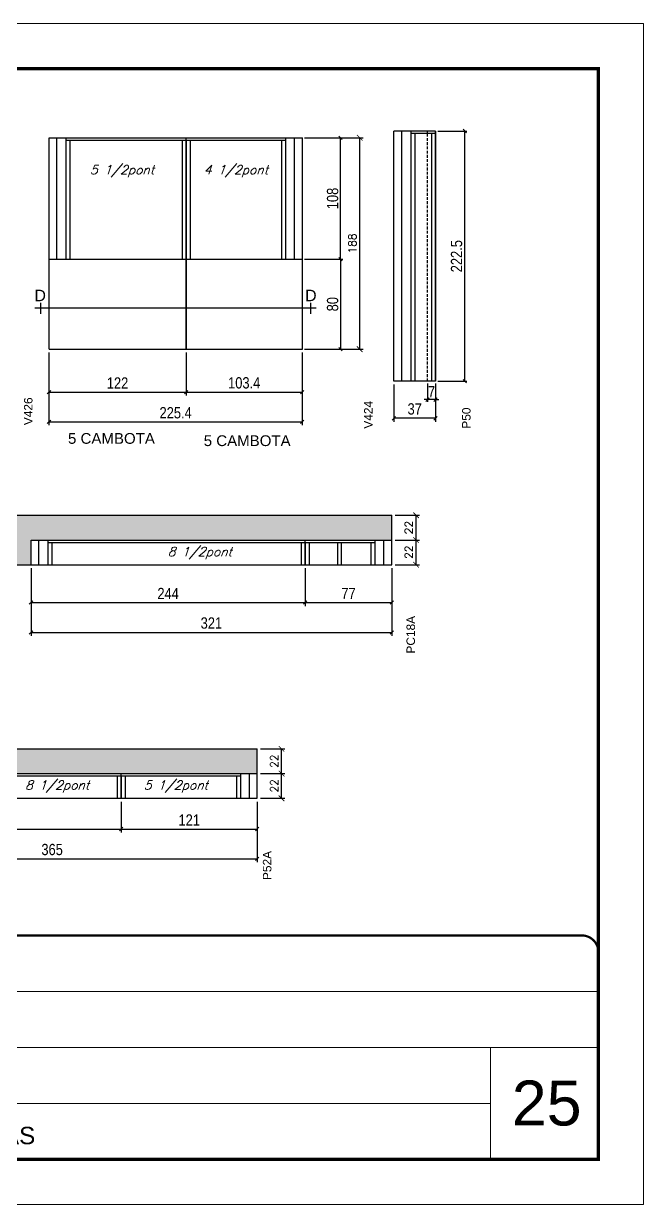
# Model space of a CAD drawing. Extents: x -3394 to 16474, y -5031 to 14397.
# Drawn here: x 5206 to 5757, y 6455 to 7505 of the extents above; entities that cross this region are included whole.
import ezdxf
from ezdxf.enums import TextEntityAlignment as Align

# ---------------------------------------------------------------- set-up
doc = ezdxf.new("R2010")
doc.units = 0
for name, pattern in [('CONTINUO', [0]), ('DASHED', [0.75, 0.5, -0.25]), ('HIDDEN', [0.375, 0.25, -0.125])]:
    doc.linetypes.add(name, pattern=pattern)
doc.layers.get('0').update_dxf_attribs({"linetype": 'CONTINUOUS'})
doc.layers.get('Defpoints').update_dxf_attribs({"linetype": 'CONTINUOUS'})
for name, color, linetype, lineweight in [('CARIMBO', 255, 'CONTINUOUS', 9), ('Folhas', 255, 'CONTINUOUS', 9), ('SARRAFO DE PRESSAO', 251, 'DASHED', 9)]:
    doc.layers.add(name, color=color, linetype=linetype, lineweight=lineweight)
for name, color, linetype in [('COTA', 241, 'CONTINUOUS'), ('detalhes', 4, 'CONTINUOUS'), ('NOMENCLATURA', 7, 'CONTINUOUS'), ('Painéis', 200, 'CONTINUOUS'), ('SARR_2.2x7', 40, 'CONTINUOUS'), ('SARR_3.5x7', 81, 'CONTINUOUS'), ('texto', 7, 'CONTINUOUS')]:
    doc.layers.add(name, color=color, linetype=linetype)
doc.styles.add('ARIAL', font='arial.ttf')
doc.styles.add('COTA TECNICA', font='techl___.ttf', dxfattribs={"height": 10})
doc.styles.add('ROMANS', font='romans.shx')
doc.dimstyles.new('Cota Paínel', dxfattribs={"dimtxt": 7, "dimasz": 5, "dimexe": 3, "dimexo": 3, "dimgap": 3, "dimtad": 1, "dimdec": 1, "dimzin": 12, "dimdsep": 46, "dimtxsty": 'ROMANS', "dimblk": 'ARCHTICK', "dimcen": 0, "dimclrd": 4, "dimclre": 4, "dimclrt": 1, "dimadec": 1, "dimazin": 3, "dimtfac": 1, "dimtdec": 1, "dimtmove": 0, "dimatfit": 3, "dimldrblk": 'OBLIQUE', "dimfxl": 1, "dimtolj": 1, "dimtzin": 12, "dimarcsym": 0})
doc.dimstyles.new('PAINEL', dxfattribs={"dimtxt": 10, "dimasz": 3, "dimexe": 3, "dimexo": 3, "dimgap": 3, "dimtad": 1, "dimdec": 1, "dimzin": 12, "dimdsep": 46, "dimtxsty": 'COTA TECNICA', "dimblk1": 'OBLIQUE', "dimblk2": 'OBLIQUE', "dimsah": 1, "dimcen": 0.9, "dimclrd": 4, "dimclre": 4, "dimclrt": 240, "dimadec": 1, "dimazin": 3, "dimtfac": 1, "dimtdec": 1, "dimtmove": 0, "dimatfit": 3, "dimfxl": 1, "dimtolj": 1, "dimtzin": 12, "dimarcsym": 0})
pattern_1 = [(50, (-4755, -1148.575), (9.1092334, -0.7969543), [0.9525, -10.4775]), (355, (-4755, -1148.575), (-1.762171, 9.552842), [0.762, -8.382029]), (100.451445, (-4754.241, -1148.6415), (7.3470624, 8.7558876), [0.8095004, -8.904512]), (46.1842, (-4755, -1146.035), (13.553952, -2.102116), [1.42875, -15.71625]), (96.63556, (-4753.87, -1146.21), (11.870207, 12.371306), [1.214251, -13.35678]), (351.18415, (-4755, -1146.035), (11.870207, 12.371306), [1.142998, -12.572987]), (21, (-4753.73, -1146.67), (7.5807196, -5.11326), [0.9525, -10.4775]), (326, (-4753.73, -1146.67), (3.0901014, 9.209398), [0.762, -8.382]), (71.451445, (-4753.098, -1147.096), (10.670821, 4.0961384), [0.8095004, -8.904497]), (37.5, (-4755, -1148.575), (0.1544302, 4.22775194), [0, -8.2804, 0, -8.509, 0, -8.41375]), (7.5, (-4755, -1148.575), (3.3409831, 5.0090287), [0, -4.8514, 0, -8.0899, 0, -3.20675]), (327.5, (-4757.832, -1148.575), (6.7795298, -0.2864372), [0, -3.175, 0, -9.906, 0, -13.1445]), (317.5, (-4759.102, -1148.575), (7.406459, 1.2713246), [0, -4.1275, 0, -6.5786, 0, -9.3345])]

# ---------------------------------------------------------------- blocks, each defined once
blk = doc.blocks.new('9999999999')
at = {"color": 30, "linetype": 'CONTINUO'}
for p, q in [((98564.6, 34379.6), (99584, 34379.6)), ((98564.6, 34329.8), (99488, 34329.8)), ((99584, 34329.8), (99488, 34329.8)), ((99488, 34329.8), (99488, 34230.2)), ((98564.6, 34280), (99488, 34280))]:
    blk.add_line(p, q, dxfattribs=at)
at = {"color": 30, "linetype": 'CONTINUO', "const_width": 2}
blk.add_lwpolyline([(99584, 34230.2), (99584, 34414.4, 0.414214), (99569, 34429.4), (98229, 34429.4, 0.414214), (98214, 34414.4), (98214, 34245.2, 0.414214), (98229, 34230.2), (99584, 34230.2)], format="xyb", dxfattribs=at)
at = {"layer": 'Folhas'}
blk.add_lwpolyline([(98139, 34190.2), (99624, 34190.2), (99624, 35240.2), (98139, 35240.2)], close=True, dxfattribs=at)
at = {"layer": 'Folhas', "color": 30, "const_width": 3}
blk.add_lwpolyline([(98214, 34230.2), (99584, 34230.2), (99584, 35200.2), (98214, 35200.2)], close=True, dxfattribs=at)
at = {"color": 7, "linetype": 'Continuous', "ltscale": 5, "style": 'ARIAL'}
blk.add_text('PAINÉIS DE LAT. VIGAS', height=15.483, dxfattribs=at).set_placement((98837.7, 34243.7))
blk = doc.blocks.new('_Oblique')
at = {"color": 0, "linetype": 'ByBlock', "lineweight": -2}
blk.add_line((-0.5, -0.5), (0.5, 0.5), dxfattribs=at)
blk = doc.blocks.new('*D1702')
at = {"layer": 'COTA', "color": 4, "linetype": 'ByBlock', "lineweight": -2, "transparency": 16777216}
for p, q in [((5228.3, 7212.6), (5228.3, 7174.4)), ((5350.3, 7212.6), (5350.3, 7174.4)), ((5228.3, 7177.4), (5350.3, 7177.4))]:
    blk.add_line(p, q, dxfattribs=at)
at = {"layer": 'Defpoints', "color": 0, "linetype": 'ByBlock', "transparency": 16777216}
for p in [(5228.3, 7215.6), (5350.3, 7215.6), (5350.3, 7177.4)]:
    blk.add_point(p, dxfattribs=at)
at = {"layer": 'COTA', "color": 4, "linetype": 'ByBlock', "lineweight": -2, "transparency": 16777216, "xscale": 3, "yscale": 3, "zscale": 3, "rotation": 180}
blk.add_blockref('_Oblique', (5228.3, 7177.4), dxfattribs=at)
at = {"layer": 'COTA', "color": 4, "linetype": 'ByBlock', "lineweight": -2, "transparency": 16777216, "xscale": 3, "yscale": 3, "zscale": 3}
blk.add_blockref('_Oblique', (5350.3, 7177.4), dxfattribs=at)
at = {"layer": 'COTA', "color": 240, "linetype": 'ByBlock', "transparency": 16777216, "insert": (5289.3, 7185.5), "char_height": 10, "attachment_point": 5, "style": 'COTA TECNICA'}
blk.add_mtext('\\A1;122', dxfattribs=at)
blk = doc.blocks.new('*D1703')
at = {"layer": 'COTA', "color": 4, "linetype": 'ByBlock', "lineweight": -2, "transparency": 16777216}
for p, q in [((5350.3, 7212.6), (5350.3, 7174.4)), ((5453.7, 7212.6), (5453.7, 7174.4)), ((5350.3, 7177.4), (5453.7, 7177.4))]:
    blk.add_line(p, q, dxfattribs=at)
at = {"layer": 'Defpoints', "color": 0, "linetype": 'ByBlock', "transparency": 16777216}
for p in [(5350.3, 7215.6), (5453.7, 7215.6), (5453.7, 7177.4)]:
    blk.add_point(p, dxfattribs=at)
at = {"layer": 'COTA', "color": 4, "linetype": 'ByBlock', "lineweight": -2, "transparency": 16777216, "xscale": 3, "yscale": 3, "zscale": 3, "rotation": 180}
blk.add_blockref('_Oblique', (5350.3, 7177.4), dxfattribs=at)
at = {"layer": 'COTA', "color": 4, "linetype": 'ByBlock', "lineweight": -2, "transparency": 16777216, "xscale": 3, "yscale": 3, "zscale": 3}
blk.add_blockref('_Oblique', (5453.7, 7177.4), dxfattribs=at)
at = {"layer": 'COTA', "color": 240, "linetype": 'ByBlock', "transparency": 16777216, "insert": (5402, 7185.6), "char_height": 10, "attachment_point": 5, "style": 'COTA TECNICA'}
blk.add_mtext('\\A1;103.4', dxfattribs=at)
blk = doc.blocks.new('*D1720')
at = {"layer": 'COTA', "color": 4, "linetype": 'ByBlock', "lineweight": -2, "transparency": 16777216}
for p, q in [((5228.3, 7212.6), (5228.3, 7147.9)), ((5453.7, 7212.6), (5453.7, 7147.9)), ((5228.3, 7150.9), (5453.7, 7150.9))]:
    blk.add_line(p, q, dxfattribs=at)
at = {"layer": 'Defpoints', "color": 0, "linetype": 'ByBlock', "transparency": 16777216}
for p in [(5228.3, 7215.6), (5453.7, 7215.6), (5453.7, 7150.9)]:
    blk.add_point(p, dxfattribs=at)
at = {"layer": 'COTA', "color": 4, "linetype": 'ByBlock', "lineweight": -2, "transparency": 16777216, "xscale": 3, "yscale": 3, "zscale": 3, "rotation": 180}
blk.add_blockref('_Oblique', (5228.3, 7150.9), dxfattribs=at)
at = {"layer": 'COTA', "color": 4, "linetype": 'ByBlock', "lineweight": -2, "transparency": 16777216, "xscale": 3, "yscale": 3, "zscale": 3}
blk.add_blockref('_Oblique', (5453.7, 7150.9), dxfattribs=at)
at = {"layer": 'COTA', "color": 240, "linetype": 'ByBlock', "transparency": 16777216, "insert": (5341, 7159), "char_height": 10, "attachment_point": 5, "style": 'COTA TECNICA'}
blk.add_mtext('\\A1;225.4', dxfattribs=at)
blk = doc.blocks.new('_ArchTick')
at = {"color": 0, "linetype": 'ByBlock', "const_width": 0.15}
blk.add_lwpolyline([(-0.5, -0.5), (0.5, 0.5)], dxfattribs=at)
blk = doc.blocks.new('*D1704')
at = {"layer": 'COTA', "color": 4, "lineweight": -2, "transparency": 16777216}
for p, q in [((5456.7, 7403.6), (5507.8, 7403.6)), ((5504.8, 7215.6), (5504.8, 7403.6)), ((5456.7, 7215.6), (5507.8, 7215.6))]:
    blk.add_line(p, q, dxfattribs=at)
at = {"layer": 'Defpoints', "color": 0, "transparency": 16777216}
for p in [(5453.7, 7403.6), (5504.8, 7403.6), (5453.7, 7215.6)]:
    blk.add_point(p, dxfattribs=at)
at = {"layer": 'COTA', "color": 4, "lineweight": -2, "transparency": 16777216, "xscale": 5, "yscale": 5, "zscale": 5}
for p, rotation in [((5504.8, 7403.6), 90), ((5504.8, 7215.6), 270)]:
    blk.add_blockref('_ArchTick', p, dxfattribs=dict(at, rotation=rotation))
at = {"layer": 'COTA', "color": 1, "transparency": 16777216, "insert": (5498.3, 7309.6), "char_height": 7, "attachment_point": 5, "rotation": 90, "style": 'ROMANS'}
blk.add_mtext('\\A1;188', dxfattribs=at)
blk = doc.blocks.new('*D1705')
at = {"layer": 'COTA', "color": 4, "linetype": 'Continuous', "lineweight": -2, "transparency": 16777216}
for p, q in [((5455.7, 7403.6), (5489.8, 7403.6)), ((5487.8, 7295.6), (5487.8, 7403.6)), ((5455.7, 7295.6), (5489.8, 7295.6))]:
    blk.add_line(p, q, dxfattribs=at)
at = {"layer": 'Defpoints', "color": 0, "linetype": 'Continuous', "transparency": 16777216}
for p in [(5453.7, 7403.6), (5487.8, 7403.6), (5453.7, 7295.6)]:
    blk.add_point(p, dxfattribs=at)
at = {"layer": 'COTA', "color": 4, "linetype": 'Continuous', "lineweight": -2, "transparency": 16777216, "xscale": 3, "yscale": 3, "zscale": 3}
for p, rotation in [((5487.8, 7403.6), 90), ((5487.8, 7295.6), 270)]:
    blk.add_blockref('_Oblique', p, dxfattribs=dict(at, rotation=rotation))
at = {"layer": 'COTA', "color": 240, "linetype": 'Continuous', "transparency": 16777216, "insert": (5480.7, 7349.6), "char_height": 10, "attachment_point": 5, "rotation": 90, "style": 'COTA TECNICA'}
blk.add_mtext('\\A1;108', dxfattribs=at)
blk = doc.blocks.new('*D1706')
at = {"layer": 'COTA', "color": 4, "linetype": 'Continuous', "lineweight": -2, "transparency": 16777216}
for p, q in [((5455.7, 7295.6), (5489.8, 7295.6)), ((5487.8, 7295.6), (5487.8, 7215.6)), ((5455.7, 7215.6), (5489.8, 7215.6))]:
    blk.add_line(p, q, dxfattribs=at)
at = {"layer": 'Defpoints', "color": 0, "linetype": 'Continuous', "transparency": 16777216}
for p in [(5453.7, 7295.6), (5453.7, 7215.6), (5487.8, 7215.6)]:
    blk.add_point(p, dxfattribs=at)
at = {"layer": 'COTA', "color": 4, "linetype": 'Continuous', "lineweight": -2, "transparency": 16777216, "xscale": 3, "yscale": 3, "zscale": 3}
for p, rotation in [((5487.8, 7295.6), 90), ((5487.8, 7215.6), 270)]:
    blk.add_blockref('_Oblique', p, dxfattribs=dict(at, rotation=rotation))
at = {"layer": 'COTA', "color": 240, "linetype": 'Continuous', "transparency": 16777216, "insert": (5480.7, 7255.6), "char_height": 10, "attachment_point": 5, "rotation": 90, "style": 'COTA TECNICA'}
blk.add_mtext('\\A1;80', dxfattribs=at)
blk = doc.blocks.new('*D1721')
at = {"layer": 'COTA', "color": 4, "linetype": 'ByBlock', "lineweight": -2, "transparency": 16777216}
for p, q in [((5535.2, 7184.1), (5535.2, 7151.1)), ((5572.2, 7184.1), (5572.2, 7151.1)), ((5572.2, 7154.1), (5535.2, 7154.1))]:
    blk.add_line(p, q, dxfattribs=at)
at = {"layer": 'Defpoints', "color": 0, "linetype": 'ByBlock', "transparency": 16777216}
for p in [(5535.2, 7187.1), (5572.2, 7187.1), (5535.2, 7154.1)]:
    blk.add_point(p, dxfattribs=at)
at = {"layer": 'COTA', "color": 4, "linetype": 'ByBlock', "lineweight": -2, "transparency": 16777216, "xscale": 3, "yscale": 3, "zscale": 3, "rotation": 180}
blk.add_blockref('_Oblique', (5535.2, 7154.1), dxfattribs=at)
at = {"layer": 'COTA', "color": 4, "linetype": 'ByBlock', "lineweight": -2, "transparency": 16777216, "xscale": 3, "yscale": 3, "zscale": 3}
blk.add_blockref('_Oblique', (5572.2, 7154.1), dxfattribs=at)
at = {"layer": 'COTA', "color": 240, "linetype": 'ByBlock', "transparency": 16777216, "insert": (5553.7, 7162.4), "char_height": 10, "attachment_point": 5, "style": 'COTA TECNICA'}
blk.add_mtext('\\A1;37', dxfattribs=at)
blk = doc.blocks.new('*D1707')
at = {"layer": 'COTA', "color": 4, "linetype": 'Continuous', "lineweight": -2, "transparency": 16777216}
for p, q in [((5574.2, 7409.6), (5600.2, 7409.6)), ((5598.2, 7187.1), (5598.2, 7409.6)), ((5574.2, 7187.1), (5600.2, 7187.1))]:
    blk.add_line(p, q, dxfattribs=at)
at = {"layer": 'Defpoints', "color": 0, "linetype": 'Continuous', "transparency": 16777216}
for p in [(5572.2, 7409.6), (5598.2, 7409.6), (5572.2, 7187.1)]:
    blk.add_point(p, dxfattribs=at)
at = {"layer": 'COTA', "color": 4, "linetype": 'Continuous', "lineweight": -2, "transparency": 16777216, "xscale": 3, "yscale": 3, "zscale": 3}
for p, rotation in [((5598.2, 7409.6), 90), ((5598.2, 7187.1), 270)]:
    blk.add_blockref('_Oblique', p, dxfattribs=dict(at, rotation=rotation))
at = {"layer": 'COTA', "color": 240, "linetype": 'Continuous', "transparency": 16777216, "insert": (5591, 7298.3), "char_height": 10, "attachment_point": 5, "rotation": 90, "style": 'COTA TECNICA'}
blk.add_mtext('\\A1;222.5', dxfattribs=at)
blk = doc.blocks.new('*D1708')
at = {"layer": 'COTA', "color": 4, "linetype": 'Continuous', "lineweight": -2, "transparency": 16777216}
for p, q in [((5565.2, 7185.1), (5565.2, 7168.7)), ((5572.2, 7185.1), (5572.2, 7168.7)), ((5565.2, 7170.7), (5562.2, 7170.7)), ((5572.2, 7170.7), (5565.2, 7170.7)), ((5572.2, 7170.7), (5575.2, 7170.7))]:
    blk.add_line(p, q, dxfattribs=at)
at = {"layer": 'Defpoints', "color": 0, "linetype": 'Continuous', "transparency": 16777216}
for p in [(5565.2, 7187.1), (5572.2, 7187.1), (5565.2, 7170.7)]:
    blk.add_point(p, dxfattribs=at)
at = {"layer": 'COTA', "color": 4, "linetype": 'Continuous', "lineweight": -2, "transparency": 16777216, "xscale": 3, "yscale": 3, "zscale": 3}
blk.add_blockref('_Oblique', (5565.2, 7170.7), dxfattribs=at)
at = {"layer": 'COTA', "color": 4, "linetype": 'Continuous', "lineweight": -2, "transparency": 16777216, "xscale": 3, "yscale": 3, "zscale": 3, "rotation": 180}
blk.add_blockref('_Oblique', (5572.2, 7170.7), dxfattribs=at)
at = {"layer": 'COTA', "color": 240, "linetype": 'Continuous', "transparency": 16777216, "insert": (5568.7, 7177.8), "char_height": 10, "attachment_point": 5, "style": 'COTA TECNICA'}
blk.add_mtext('\\A1;7', dxfattribs=at)
blk = doc.blocks.new('*D1692')
at = {"layer": 'COTA', "color": 4, "linetype": 'ByBlock', "lineweight": -2, "transparency": 16777216}
for p, q in [((5212.3, 7020.9), (5212.3, 6987.2)), ((5456.3, 7020.9), (5456.3, 6987.2)), ((5212.3, 6990.2), (5456.3, 6990.2))]:
    blk.add_line(p, q, dxfattribs=at)
at = {"layer": 'Defpoints', "color": 0, "linetype": 'ByBlock', "transparency": 16777216}
for p in [(5212.3, 7023.9), (5456.3, 7023.9), (5456.3, 6990.2)]:
    blk.add_point(p, dxfattribs=at)
at = {"layer": 'COTA', "color": 4, "linetype": 'ByBlock', "lineweight": -2, "transparency": 16777216, "xscale": 3, "yscale": 3, "zscale": 3, "rotation": 180}
blk.add_blockref('_Oblique', (5212.3, 6990.2), dxfattribs=at)
at = {"layer": 'COTA', "color": 4, "linetype": 'ByBlock', "lineweight": -2, "transparency": 16777216, "xscale": 3, "yscale": 3, "zscale": 3}
blk.add_blockref('_Oblique', (5456.3, 6990.2), dxfattribs=at)
at = {"layer": 'COTA', "color": 240, "linetype": 'ByBlock', "transparency": 16777216, "insert": (5334.3, 6998.3), "char_height": 10, "attachment_point": 5, "style": 'COTA TECNICA'}
blk.add_mtext('\\A1;244', dxfattribs=at)
blk = doc.blocks.new('*D1693')
at = {"layer": 'COTA', "color": 4, "linetype": 'ByBlock', "lineweight": -2, "transparency": 16777216}
for p, q in [((5456.3, 7020.9), (5456.3, 6987.2)), ((5533.3, 7020.9), (5533.3, 6987.2)), ((5456.3, 6990.2), (5533.3, 6990.2))]:
    blk.add_line(p, q, dxfattribs=at)
at = {"layer": 'Defpoints', "color": 0, "linetype": 'ByBlock', "transparency": 16777216}
for p in [(5456.3, 7023.9), (5533.3, 7023.9), (5533.3, 6990.2)]:
    blk.add_point(p, dxfattribs=at)
at = {"layer": 'COTA', "color": 4, "linetype": 'ByBlock', "lineweight": -2, "transparency": 16777216, "xscale": 3, "yscale": 3, "zscale": 3, "rotation": 180}
blk.add_blockref('_Oblique', (5456.3, 6990.2), dxfattribs=at)
at = {"layer": 'COTA', "color": 4, "linetype": 'ByBlock', "lineweight": -2, "transparency": 16777216, "xscale": 3, "yscale": 3, "zscale": 3}
blk.add_blockref('_Oblique', (5533.3, 6990.2), dxfattribs=at)
at = {"layer": 'COTA', "color": 240, "linetype": 'ByBlock', "transparency": 16777216, "insert": (5494.8, 6998.3), "char_height": 10, "attachment_point": 5, "style": 'COTA TECNICA'}
blk.add_mtext('\\A1;77', dxfattribs=at)
blk = doc.blocks.new('*D1718')
at = {"layer": 'COTA', "color": 4, "linetype": 'ByBlock', "lineweight": -2, "transparency": 16777216}
for p, q in [((5212.3, 7020.9), (5212.3, 6960.7)), ((5533.3, 7020.9), (5533.3, 6960.7)), ((5212.3, 6963.7), (5533.3, 6963.7))]:
    blk.add_line(p, q, dxfattribs=at)
at = {"layer": 'Defpoints', "color": 0, "linetype": 'ByBlock', "transparency": 16777216}
for p in [(5212.3, 7023.9), (5533.3, 7023.9), (5533.3, 6963.7)]:
    blk.add_point(p, dxfattribs=at)
at = {"layer": 'COTA', "color": 4, "linetype": 'ByBlock', "lineweight": -2, "transparency": 16777216, "xscale": 3, "yscale": 3, "zscale": 3, "rotation": 180}
blk.add_blockref('_Oblique', (5212.3, 6963.7), dxfattribs=at)
at = {"layer": 'COTA', "color": 4, "linetype": 'ByBlock', "lineweight": -2, "transparency": 16777216, "xscale": 3, "yscale": 3, "zscale": 3}
blk.add_blockref('_Oblique', (5533.3, 6963.7), dxfattribs=at)
at = {"layer": 'COTA', "color": 240, "linetype": 'ByBlock', "transparency": 16777216, "insert": (5372.8, 6972), "char_height": 10, "attachment_point": 5, "style": 'COTA TECNICA'}
blk.add_mtext('\\A1;321', dxfattribs=at)
blk = doc.blocks.new('*D1694')
at = {"layer": 'COTA', "color": 4, "lineweight": -2, "transparency": 16777216}
for p, q in [((5536.3, 7045.9), (5557.9, 7045.9)), ((5554.9, 7023.9), (5554.9, 7045.9)), ((5536.3, 7023.9), (5557.9, 7023.9))]:
    blk.add_line(p, q, dxfattribs=at)
at = {"layer": 'Defpoints', "color": 0, "transparency": 16777216}
for p in [(5533.3, 7045.9), (5554.9, 7045.9), (5533.3, 7023.9)]:
    blk.add_point(p, dxfattribs=at)
at = {"layer": 'COTA', "color": 4, "lineweight": -2, "transparency": 16777216, "xscale": 5, "yscale": 5, "zscale": 5}
for p, rotation in [((5554.9, 7045.9), 90), ((5554.9, 7023.9), 270)]:
    blk.add_blockref('_ArchTick', p, dxfattribs=dict(at, rotation=rotation))
at = {"layer": 'COTA', "color": 1, "transparency": 16777216, "insert": (5548.4, 7035), "char_height": 7, "attachment_point": 5, "rotation": 90, "style": 'ROMANS'}
blk.add_mtext('\\A1;22', dxfattribs=at)
blk = doc.blocks.new('*D1695')
at = {"layer": 'COTA', "color": 4, "lineweight": -2, "transparency": 16777216}
for p, q in [((5536.3, 7067.9), (5557.9, 7067.9)), ((5554.9, 7045.9), (5554.9, 7067.9)), ((5536.3, 7045.9), (5557.9, 7045.9))]:
    blk.add_line(p, q, dxfattribs=at)
at = {"layer": 'Defpoints', "color": 0, "transparency": 16777216}
for p in [(5533.3, 7067.9), (5554.9, 7067.9), (5533.3, 7045.9)]:
    blk.add_point(p, dxfattribs=at)
at = {"layer": 'COTA', "color": 4, "lineweight": -2, "transparency": 16777216, "xscale": 5, "yscale": 5, "zscale": 5}
for p, rotation in [((5554.9, 7067.9), 90), ((5554.9, 7045.9), 270)]:
    blk.add_blockref('_ArchTick', p, dxfattribs=dict(at, rotation=rotation))
at = {"layer": 'COTA', "color": 1, "transparency": 16777216, "insert": (5548.4, 7056.9), "char_height": 7, "attachment_point": 5, "rotation": 90, "style": 'ROMANS'}
blk.add_mtext('\\A1;22', dxfattribs=at)
blk = doc.blocks.new('*D1697')
at = {"layer": 'COTA', "color": 4, "linetype": 'ByBlock', "lineweight": -2, "transparency": 16777216}
for p, q in [((5048.6, 6813.2), (5048.6, 6785.9)), ((5292.6, 6813.2), (5292.6, 6785.9)), ((5048.6, 6788.9), (5292.6, 6788.9))]:
    blk.add_line(p, q, dxfattribs=at)
at = {"layer": 'Defpoints', "color": 0, "linetype": 'ByBlock', "transparency": 16777216}
for p in [(5048.6, 6816.2), (5292.6, 6816.2), (5292.6, 6788.9)]:
    blk.add_point(p, dxfattribs=at)
at = {"layer": 'COTA', "color": 4, "linetype": 'ByBlock', "lineweight": -2, "transparency": 16777216, "xscale": 3, "yscale": 3, "zscale": 3, "rotation": 180}
blk.add_blockref('_Oblique', (5048.6, 6788.9), dxfattribs=at)
at = {"layer": 'COTA', "color": 4, "linetype": 'ByBlock', "lineweight": -2, "transparency": 16777216, "xscale": 3, "yscale": 3, "zscale": 3}
blk.add_blockref('_Oblique', (5292.6, 6788.9), dxfattribs=at)
at = {"layer": 'COTA', "color": 240, "linetype": 'ByBlock', "transparency": 16777216, "insert": (5170.6, 6796.9), "char_height": 10, "attachment_point": 5, "style": 'COTA TECNICA'}
blk.add_mtext('\\A1;244', dxfattribs=at)
blk = doc.blocks.new('*D1698')
at = {"layer": 'COTA', "color": 4, "linetype": 'ByBlock', "lineweight": -2, "transparency": 16777216}
for p, q in [((5292.6, 6813.2), (5292.6, 6785.9)), ((5413.6, 6813.2), (5413.6, 6785.9)), ((5292.6, 6788.9), (5413.6, 6788.9))]:
    blk.add_line(p, q, dxfattribs=at)
at = {"layer": 'Defpoints', "color": 0, "linetype": 'ByBlock', "transparency": 16777216}
for p in [(5292.6, 6816.2), (5413.6, 6816.2), (5413.6, 6788.9)]:
    blk.add_point(p, dxfattribs=at)
at = {"layer": 'COTA', "color": 4, "linetype": 'ByBlock', "lineweight": -2, "transparency": 16777216, "xscale": 3, "yscale": 3, "zscale": 3, "rotation": 180}
blk.add_blockref('_Oblique', (5292.6, 6788.9), dxfattribs=at)
at = {"layer": 'COTA', "color": 4, "linetype": 'ByBlock', "lineweight": -2, "transparency": 16777216, "xscale": 3, "yscale": 3, "zscale": 3}
blk.add_blockref('_Oblique', (5413.6, 6788.9), dxfattribs=at)
at = {"layer": 'COTA', "color": 240, "linetype": 'ByBlock', "transparency": 16777216, "insert": (5353.1, 6796.9), "char_height": 10, "attachment_point": 5, "style": 'COTA TECNICA'}
blk.add_mtext('\\A1;121', dxfattribs=at)
blk = doc.blocks.new('*D1719')
at = {"layer": 'COTA', "color": 4, "linetype": 'ByBlock', "lineweight": -2, "transparency": 16777216}
for p, q in [((5048.6, 6813.2), (5048.6, 6759.4)), ((5413.6, 6813.2), (5413.6, 6759.4)), ((5048.6, 6762.4), (5413.6, 6762.4))]:
    blk.add_line(p, q, dxfattribs=at)
at = {"layer": 'Defpoints', "color": 0, "linetype": 'ByBlock', "transparency": 16777216}
for p in [(5048.6, 6816.2), (5413.6, 6816.2), (5413.6, 6762.4)]:
    blk.add_point(p, dxfattribs=at)
at = {"layer": 'COTA', "color": 4, "linetype": 'ByBlock', "lineweight": -2, "transparency": 16777216, "xscale": 3, "yscale": 3, "zscale": 3, "rotation": 180}
blk.add_blockref('_Oblique', (5048.6, 6762.4), dxfattribs=at)
at = {"layer": 'COTA', "color": 4, "linetype": 'ByBlock', "lineweight": -2, "transparency": 16777216, "xscale": 3, "yscale": 3, "zscale": 3}
blk.add_blockref('_Oblique', (5413.6, 6762.4), dxfattribs=at)
at = {"layer": 'COTA', "color": 240, "linetype": 'ByBlock', "transparency": 16777216, "insert": (5231.1, 6770.6), "char_height": 10, "attachment_point": 5, "style": 'COTA TECNICA'}
blk.add_mtext('\\A1;365', dxfattribs=at)
blk = doc.blocks.new('*D1699')
at = {"layer": 'COTA', "color": 4, "lineweight": -2, "transparency": 16777216}
for p, q in [((5416.6, 6838.2), (5438.2, 6838.2)), ((5435.2, 6816.2), (5435.2, 6838.2)), ((5416.6, 6816.2), (5438.2, 6816.2))]:
    blk.add_line(p, q, dxfattribs=at)
at = {"layer": 'Defpoints', "color": 0, "transparency": 16777216}
for p in [(5413.6, 6838.2), (5435.2, 6838.2), (5413.6, 6816.2)]:
    blk.add_point(p, dxfattribs=at)
at = {"layer": 'COTA', "color": 4, "lineweight": -2, "transparency": 16777216, "xscale": 5, "yscale": 5, "zscale": 5}
for p, rotation in [((5435.2, 6838.2), 90), ((5435.2, 6816.2), 270)]:
    blk.add_blockref('_ArchTick', p, dxfattribs=dict(at, rotation=rotation))
at = {"layer": 'COTA', "color": 1, "transparency": 16777216, "insert": (5428.7, 6827.3), "char_height": 7, "attachment_point": 5, "rotation": 90, "style": 'ROMANS'}
blk.add_mtext('\\A1;22', dxfattribs=at)
blk = doc.blocks.new('*D1700')
at = {"layer": 'COTA', "color": 4, "lineweight": -2, "transparency": 16777216}
for p, q in [((5416.6, 6860.2), (5438.2, 6860.2)), ((5435.2, 6838.2), (5435.2, 6860.2)), ((5416.6, 6838.2), (5438.2, 6838.2))]:
    blk.add_line(p, q, dxfattribs=at)
at = {"layer": 'Defpoints', "color": 0, "transparency": 16777216}
for p in [(5413.6, 6860.2), (5435.2, 6860.2), (5413.6, 6838.2)]:
    blk.add_point(p, dxfattribs=at)
at = {"layer": 'COTA', "color": 4, "lineweight": -2, "transparency": 16777216, "xscale": 5, "yscale": 5, "zscale": 5}
for p, rotation in [((5435.2, 6860.2), 90), ((5435.2, 6838.2), 270)]:
    blk.add_blockref('_ArchTick', p, dxfattribs=dict(at, rotation=rotation))
at = {"layer": 'COTA', "color": 1, "transparency": 16777216, "insert": (5428.7, 6849.2), "char_height": 7, "attachment_point": 5, "rotation": 90, "style": 'ROMANS'}
blk.add_mtext('\\A1;22', dxfattribs=at)

msp = doc.modelspace()

# ---------------------------------------------------------------- hatches: boundary and pattern name
at = {"layer": 'COTA', "linetype": 'Continuous'}
h = msp.add_hatch(dxfattribs=at)
h.set_pattern_fill('AR-CONC', color=256, scale=0.05)
h.set_pattern_definition(pattern_1)
h.paths.add_polyline_path([(5533.32, 7067.88), (4416.02, 7067.88), (4416.02, 7045.88), (4812.92, 7045.88), (4812.92, 7023.88), (4835.32, 7023.88), (4835.32, 7045.88), (5186.42, 7045.88), (5186.42, 7023.88), (5212.32, 7023.88), (5212.32, 7045.88), (5533.32, 7045.88)])
h = msp.add_hatch(dxfattribs=at)
h.set_pattern_fill('AR-CONC', color=256, scale=0.05)
h.set_pattern_definition(pattern_1)
h.paths.add_polyline_path([(5413.58, 6860.25), (4416.02, 6860.25), (4416.02, 6838.25), (5027.02, 6838.25), (5027.02, 6816.25), (5048.58, 6816.25), (5048.58, 6838.25), (5413.58, 6838.25)])

# ---------------------------------------------------------------- linework, layer by layer
at = {"layer": 'COTA', "linetype": 'ByBlock'}
for p, q in [((4416.02, 7067.88), (5533.32, 7067.88)), ((5533.32, 7045.88), (5533.32, 7067.88)), ((4416.02, 6860.25), (5413.58, 6860.25)), ((5413.58, 6838.25), (5413.58, 6860.25))]:
    msp.add_line(p, q, dxfattribs=at)
at = {"layer": 'COTA', "linetype": 'Continuous'}
msp.add_line((5186.42, 7023.88), (5212.32, 7023.88), dxfattribs=at)
at = {"layer": 'detalhes'}
for p, q in [((5220.64, 7256.94), (5220.64, 7246.94)), ((5461.09, 7256.94), (5461.09, 7246.94)), ((5466.09, 7251.94), (5215.64, 7251.94))]:
    msp.add_line(p, q, dxfattribs=at)
at = {"layer": 'Painéis', "linetype": 'ByBlock'}
for p, q in [((5228.35, 7403.6), (5453.75, 7403.6)), ((5228.35, 7215.6), (5228.35, 7403.6)), ((5350.35, 7215.6), (5350.35, 7403.6)), ((5453.75, 7215.6), (5453.75, 7403.6)), ((5572.2, 7409.6), (5535.2, 7409.6)), ((5535.2, 7187.1), (5535.2, 7409.6)), ((5572.2, 7187.1), (5572.2, 7409.6)), ((5228.35, 7295.6), (5453.75, 7295.6)), ((5228.35, 7215.6), (5453.75, 7215.6)), ((5572.2, 7187.1), (5535.2, 7187.1)), ((5212.32, 7045.88), (5533.32, 7045.88)), ((5212.32, 7023.88), (5212.32, 7045.88)), ((5456.32, 7023.88), (5456.32, 7045.88)), ((5533.32, 7023.88), (5533.32, 7045.88)), ((5212.32, 7023.88), (5533.32, 7023.88)), ((5048.58, 6838.25), (5413.58, 6838.25)), ((5292.58, 6816.25), (5292.58, 6838.25)), ((5413.58, 6816.25), (5413.58, 6838.25)), ((5048.58, 6816.25), (5413.58, 6816.25))]:
    msp.add_line(p, q, dxfattribs=at)
at = {"layer": 'SARR_2.2x7', "linetype": 'Continuous'}
for p, q in [((5235.35, 7295.6), (5235.35, 7403.6)), ((5446.75, 7295.6), (5446.75, 7403.6)), ((5542.2, 7187.1), (5542.2, 7409.6)), ((5572.2, 7407.4), (5550.2, 7407.4)), ((5243.35, 7401.4), (5350.35, 7401.4)), ((5350.35, 7401.4), (5438.75, 7401.4)), ((5219.32, 7023.88), (5219.32, 7045.88)), ((5526.32, 7023.88), (5526.32, 7045.88)), ((5227.32, 7043.68), (5456.32, 7043.68)), ((5456.32, 7043.68), (5518.32, 7043.68)), ((5063.58, 6836.05), (5292.58, 6836.05)), ((5292.58, 6836.05), (5398.58, 6836.05)), ((5406.58, 6816.25), (5406.58, 6838.25))]:
    msp.add_line(p, q, dxfattribs=at)
at = {"layer": 'SARR_2.2x7', "linetype": 'HIDDEN', "ltscale": 10}
msp.add_line((5565.2, 7187.1), (5565.2, 7409.6), dxfattribs=at)
at = {"layer": 'SARR_3.5x7'}
for p, q in [((5243.35, 7403.6), (5243.35, 7295.6)), ((5438.75, 7403.6), (5438.75, 7295.6)), ((5550.2, 7409.6), (5550.2, 7187.1)), ((5553.7, 7407.4), (5553.7, 7187.1)), ((5568.7, 7407.4), (5568.7, 7187.1)), ((5572.2, 7409.6), (5572.2, 7187.1)), ((5246.85, 7401.4), (5246.85, 7295.6)), ((5346.85, 7401.4), (5346.85, 7295.6)), ((5350.35, 7401.4), (5350.35, 7215.6)), ((5353.85, 7401.4), (5353.85, 7295.6)), ((5435.25, 7401.4), (5435.25, 7295.6)), ((5243.35, 7215.6), (5246.85, 7215.6)), ((5346.85, 7215.6), (5350.35, 7215.6)), ((5350.35, 7215.6), (5353.85, 7215.6)), ((5553.7, 7187.1), (5550.2, 7187.1)), ((5572.2, 7187.1), (5568.7, 7187.1)), ((5227.32, 7045.88), (5227.32, 7023.88)), ((5518.32, 7045.88), (5518.32, 7023.88)), ((5230.82, 7043.68), (5230.82, 7023.88)), ((5452.82, 7043.68), (5452.82, 7023.88)), ((5456.32, 7043.68), (5456.32, 7023.88)), ((5459.82, 7043.68), (5459.82, 7023.88)), ((5484.93, 7043.68), (5484.93, 7023.88)), ((5488.43, 7043.68), (5488.43, 7023.88)), ((5514.82, 7043.68), (5514.82, 7023.88)), ((5227.32, 7023.88), (5230.82, 7023.88)), ((5452.82, 7023.88), (5456.32, 7023.88)), ((5456.32, 7023.88), (5459.82, 7023.88)), ((5514.82, 7023.88), (5518.32, 7023.88)), ((5289.08, 6836.05), (5289.08, 6816.25)), ((5292.58, 6836.05), (5292.58, 6816.25)), ((5296.08, 6836.05), (5296.08, 6816.25)), ((5395.08, 6836.05), (5395.08, 6816.25)), ((5398.58, 6838.25), (5398.58, 6816.25)), ((5289.08, 6816.25), (5292.58, 6816.25)), ((5292.58, 6816.25), (5296.08, 6816.25)), ((5395.08, 6816.25), (5398.58, 6816.25))]:
    msp.add_line(p, q, dxfattribs=at)

# ---------------------------------------------------------------- block references
at = {"layer": 'SARRAFO DE PRESSAO', "color": 6, "linetype": 'ByBlock'}
msp.add_blockref('9999999999', (-93866.77, -27735.1), dxfattribs=at)

# ---------------------------------------------------------------- texts
at = {"layer": 'CARIMBO', "style": 'ARIAL'}
msp.add_text('25', height=40, dxfattribs=at).set_placement((5640.07, 6525.25))
at = {"layer": 'detalhes', "color": 0, "linetype": 'Continuous', "style": 'ARIAL'}
for p in [(5220.44, 7263.35), (5461.29, 7263.35)]:
    msp.add_text('D', height=10.22, dxfattribs=at).set_placement(p, align=Align.MIDDLE_CENTER)
at = {"layer": 'NOMENCLATURA', "linetype": 'Continuous', "style": 'ARIAL'}
for s, p in [('V426', (5213.63, 7148.03)), ('V424', (5516.23, 7144.9)), ('P50', (5603.41, 7144.9)), ('PC18A', (5553.98, 6944.91)), ('P52A', (5426.21, 6743.54))]:
    msp.add_text(s, height=7.567, rotation=90, dxfattribs=at).set_placement(p)
for p in [(5245.23, 7131.44), (5366, 7129.42)]:
    msp.add_text('5 CAMBOTA', height=9.577, dxfattribs=at).set_placement(p)
at = {"layer": 'texto', "color": 2, "char_height": 8, "attachment_point": 5, "style": 'ROMANS'}
for s, insert in [('{\\Q19;\\C256;5 1/2pont}', (5293.35, 7373.82)), ('{\\Q19;\\C256;4 1/2pont}', (5394.68, 7373.82)), ('{\\Q19;\\C256;8 1/2pont}', (5362.56, 7034.23)), ('{\\Q19;\\C256;8 1/2pont}', (5235.58, 6826.6)), ('{\\Q19;\\C256;5 1/2pont}', (5341.24, 6826.6))]:
    msp.add_mtext(s, dxfattribs=dict(at, insert=insert))

# ---------------------------------------------------------------- dimensions: what is measured, and where the dimension line sits
at = {"layer": 'COTA'}
dim = msp.add_linear_dim(base=(5504.78, 7403.6), p1=(5453.75, 7215.6), p2=(5453.75, 7403.6), angle=90, dimstyle='Cota Paínel', dxfattribs=at)
dim.commit()
dim.dimension.update_dxf_attribs({"geometry": '*D1704', "text_midpoint": (5498.28, 7309.6)})
at = {"layer": 'COTA', "linetype": 'Continuous'}
for base, p1, p2, override, picture, middle in [((5487.78, 7403.6), (5453.75, 7295.6), (5453.75, 7403.6), {"dimexe": 2, "dimexo": 2, "dimgap": 2, "dimadec": 8, "dimtix": 1, "dimatfit": 2, "dimldrblk": 'Oblique'}, '*D1705', (5480.65, 7349.6)), ((5598.15, 7409.6), (5572.2, 7187.1), (5572.2, 7409.6), {"dimexe": 2, "dimexo": 2, "dimgap": 2, "dimadec": 8, "dimtix": 1, "dimatfit": 2, "dimldrblk": 'Oblique'}, '*D1707', (5591.04, 7298.35)), ((5487.78, 7215.6), (5453.75, 7295.6), (5453.75, 7215.6), {"dimexe": 2, "dimexo": 2, "dimgap": 2, "dimadec": 8, "dimtix": 1, "dimtmove": 1, "dimatfit": 2, "dimldrblk": 'Oblique'}, '*D1706', (5480.65, 7255.6))]:
    dim = msp.add_linear_dim(base=base, p1=p1, p2=p2, angle=90, dimstyle='PAINEL', override=override, dxfattribs=at)
    dim.commit()
    dim.dimension.update_dxf_attribs({"geometry": picture, "text_midpoint": middle})
at = {"layer": 'COTA', "linetype": 'ByBlock'}
for base, p1, p2, picture, middle in [((5350.35, 7177.41), (5228.35, 7215.6), (5350.35, 7215.6), '*D1702', (5289.35, 7185.47)), ((5453.75, 7150.91), (5228.35, 7215.6), (5453.75, 7215.6), '*D1720', (5341.05, 7159.02)), ((5456.32, 6990.23), (5212.32, 7023.88), (5456.32, 7023.88), '*D1692', (5334.32, 6998.31)), ((5533.32, 6963.73), (5212.32, 7023.88), (5533.32, 7023.88), '*D1718', (5372.82, 6971.95)), ((5292.58, 6788.87), (5048.58, 6816.25), (5292.58, 6816.25), '*D1697', (5170.58, 6796.94)), ((5413.58, 6762.37), (5048.58, 6816.25), (5413.58, 6816.25), '*D1719', (5231.08, 6770.59))]:
    dim = msp.add_linear_dim(base=base, p1=p1, p2=p2, dimstyle='PAINEL', dxfattribs=at)
    dim.commit()
    dim.dimension.update_dxf_attribs({"geometry": picture, "text_midpoint": middle})
for base, p1, p2, picture, middle in [((5453.75, 7177.41), (5350.35, 7215.6), (5453.75, 7215.6), '*D1703', (5402.05, 7185.63)), ((5533.32, 6990.23), (5456.32, 7023.88), (5533.32, 7023.88), '*D1693', (5494.82, 6998.31)), ((5413.58, 6788.87), (5292.58, 6816.25), (5413.58, 6816.25), '*D1698', (5353.08, 6796.93))]:
    dim = msp.add_linear_dim(base=base, p1=p1, p2=p2, dimstyle='PAINEL', override={"dimtmove": 1}, dxfattribs=at)
    dim.commit()
    dim.dimension.update_dxf_attribs({"geometry": picture, "text_midpoint": middle})
dim = msp.add_linear_dim(base=(5535.2, 7154.14), p1=(5572.2, 7187.1), p2=(5535.2, 7187.1), angle=180, dimstyle='PAINEL', dxfattribs=at)
dim.commit()
dim.dimension.update_dxf_attribs({"geometry": '*D1721', "text_midpoint": (5553.7, 7162.36)})
at = {"layer": 'COTA', "linetype": 'Continuous'}
dim = msp.add_linear_dim(base=(5565.2, 7170.73), p1=(5572.2, 7187.1), p2=(5565.2, 7187.1), dimstyle='PAINEL', override={"dimexe": 2, "dimexo": 2, "dimgap": 2, "dimadec": 8, "dimtix": 1, "dimatfit": 2, "dimldrblk": 'Oblique'}, dxfattribs=at)
dim.commit()
dim.dimension.update_dxf_attribs({"geometry": '*D1708', "text_midpoint": (5568.7, 7177.81)})
at = {"layer": 'COTA'}
for base, p1, p2, picture, middle in [((5554.93, 7067.88), (5533.32, 7045.88), (5533.32, 7067.88), '*D1695', (5554.93, 7056.88)), ((5554.93, 7045.88), (5533.32, 7023.88), (5533.32, 7045.88), '*D1694', (5554.93, 7034.98)), ((5435.19, 6860.25), (5413.58, 6838.25), (5413.58, 6860.25), '*D1700', (5435.19, 6849.25)), ((5435.19, 6838.25), (5413.58, 6816.25), (5413.58, 6838.25), '*D1699', (5435.19, 6827.35))]:
    dim = msp.add_linear_dim(base=base, p1=p1, p2=p2, angle=90, dimstyle='Cota Paínel', dxfattribs=at)
    dim.commit()
    dim.dimension.update_dxf_attribs({"geometry": picture, "text_midpoint": middle, "dimtype": 160})

doc.saveas('drawing.dxf')
